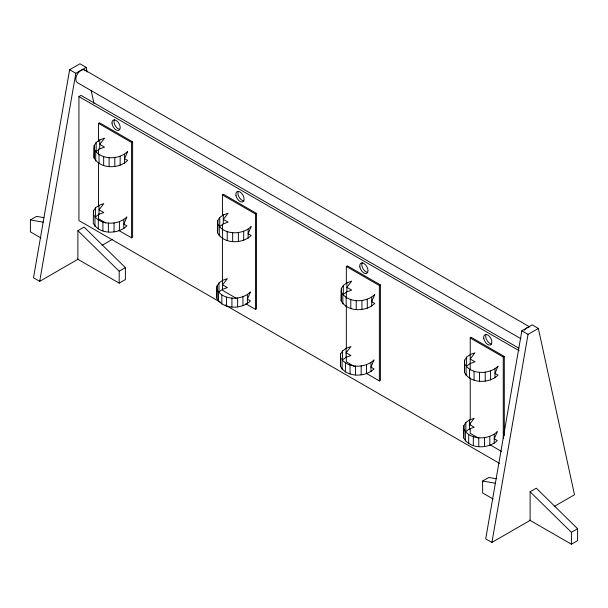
<?xml version="1.0" encoding="UTF-8"?>
<svg xmlns="http://www.w3.org/2000/svg" width="608" height="608" viewBox="0 0 608 608"><rect width="100%" height="100%" fill="white"/><g stroke="black" fill="none" stroke-linecap="round" stroke-linejoin="round"><path stroke-width="0.91" d="M94.042 148.846C100.153 160.36 119.069 160.117 127.634 151.468L124.579 158.718L127.634 160.421C119.069 169.07 100.153 169.313 94.042 157.799L94.202 145.555L96.178 142.47L99.75 139.908L104.553 138.145L99.75 144.385L104.553 147.098L99.75 148.869L96.178 151.422L96.178 142.47M94.042 157.799L94.202 145.555M93.298 214.29C99.408 225.804 118.317 225.568 126.89 216.919L123.827 224.17L126.89 225.872C118.317 234.521 99.408 234.756 93.298 223.242L93.457 210.999L95.426 207.921L99.005 205.36L103.808 203.596L99.005 209.836L103.808 212.549L99.005 214.312L95.426 216.874L95.426 207.921M217.603 223.873C223.714 235.387 242.622 235.152 251.195 226.503L248.132 233.753L251.195 235.456C242.622 244.104 223.714 244.34 217.603 232.826L217.763 220.59L219.731 217.504L223.311 214.943L228.114 213.18L223.311 219.42L228.114 222.133L223.311 223.896L219.731 226.457L219.731 217.504M217.603 232.826L217.763 220.59M216.858 289.324C222.961 300.838 241.878 300.595 250.443 291.946L247.388 299.197L250.443 300.899C241.878 309.548 222.961 309.791 216.858 298.277L217.018 286.034L218.986 282.948L222.558 280.387L227.369 278.624L222.558 284.863L227.369 287.576L222.558 289.34L218.986 291.901L218.986 282.948M216.858 298.277L217.018 286.034M341.179 291.817C347.282 303.331 366.198 303.096 374.764 294.447L371.708 301.697L374.764 303.4C366.198 312.048 347.282 312.284 341.179 300.77L341.339 288.534L343.307 285.448L346.879 282.887L351.69 281.124L346.879 287.364L351.69 290.077L346.879 291.84L343.307 294.401L343.307 285.448M341.179 300.77L341.339 288.534M340.427 357.268C346.537 368.782 365.454 368.547 374.019 359.898L370.956 367.148L374.019 368.851C365.454 377.5 346.537 377.735 340.427 366.221L340.586 353.978L342.562 350.892L346.134 348.338L350.938 346.568L346.134 352.815L350.938 355.52L346.134 357.291L342.562 359.845L342.562 350.892M340.427 366.221L340.586 353.978M464.459 363.508C470.569 375.022 489.486 374.786 498.051 366.138L494.996 373.388L498.051 375.09C489.486 383.739 470.569 383.975 464.459 372.461L464.618 360.217L466.594 357.132L470.166 354.578L474.97 352.807L470.166 359.054L474.97 361.76L470.166 363.531L466.594 366.084L466.594 357.132M464.459 372.461L464.618 360.217M463.714 428.952C469.824 440.466 488.733 440.23 497.306 431.581L494.243 438.832L497.306 440.534C488.733 449.183 469.824 449.418 463.714 437.904L463.874 425.668L465.842 422.583L469.422 420.022L474.225 418.258L469.422 424.498L474.225 427.211L469.422 428.974L465.842 431.536L465.842 422.583M463.714 437.904L463.874 425.668M87.157 71.972L86.154 67.351L79.96 63.779L69.631 69.738L33.501 277.772L39.695 281.352L77.892 259.297L77.892 230.683L84.086 227.103L125.385 267.642L125.385 279.558L119.191 283.138L77.429 259.031M39.695 281.352L75.825 73.317L86.154 67.351M554.184 506.479L574.499 494.745L538.369 328.442L532.175 324.862L521.846 330.82L485.708 538.855L491.91 542.435L530.108 520.38L530.108 491.766L536.302 488.194L577.6 528.724L577.6 540.649L571.406 544.221L529.644 520.114M491.91 542.435L528.04 334.4L538.369 328.442M220.202 302.115L78.926 220.552L78.926 96.566L80.993 95.372L518.799 348.133M98.542 141.33L98.542 123.386L99.575 122.793L132.612 141.862L132.612 237.242L131.579 237.834L118.689 230.394M98.542 123.386L131.579 142.462L132.612 141.862M40.926 237.956L30.4 231.876L30.4 219.952L36.594 216.38L43.936 217.649M101.969 245.396L112.533 239.294M222.437 215.688L222.437 194.917L223.47 194.317L256.508 213.393L256.508 308.773L255.474 309.366L245.807 303.78M119.191 283.138L119.191 271.214L125.385 267.642M222.437 194.917L255.474 213.993L256.508 213.393M346.332 283.442L346.332 266.448L347.366 265.848L380.403 284.924L380.403 380.296L379.369 380.897L366.48 373.449M346.332 266.448L379.369 285.524L380.403 284.924M470.227 370.082L470.227 337.98L471.261 337.379L504.298 356.455L504.298 435.776M470.227 337.98L503.264 357.048L504.298 356.455M493.141 499.039L482.615 492.959L482.615 481.034L488.809 477.462L496.151 478.732M571.406 544.221L571.406 532.304L577.6 528.724M30.4 219.952L43.252 222.178M482.615 481.034L495.459 483.261M84.641 69.973L529.842 327.005M69.631 69.738L75.825 73.317M521.846 330.82L528.04 334.4M520.896 338.702L77.338 82.62A7.304 4.218 -60 0 1 77.847 73.378A7.304 4.218 -60 0 1 85.462 70.733M78.926 96.566L519.194 350.748M105.792 222.946L98.542 218.758L98.542 214.039M222.437 290.29L236.132 298.201M354.388 366.472L346.332 361.821L346.332 356.151M478.283 438.003L470.227 433.352L470.227 428.632M490.367 444.98L501.653 451.493M225.135 304.965L499.48 463.357M530.108 491.766L571.406 532.304M77.892 230.683L119.191 271.214M91.17 90.455L93.982 103.39M503.264 357.048L503.264 438.262M494.996 368.912L494.996 377.864M494.243 434.355L494.243 443.308M490.557 370.971L490.557 379.924M489.812 436.415L489.812 445.368M485.214 372.111L485.214 381.064M484.47 437.555L484.47 446.508M479.522 372.202L479.522 381.155M478.777 437.646L478.777 446.599M474.08 371.237L474.08 380.19M473.328 436.681L473.328 445.641M470.227 377.636L470.227 420.128M470.227 422.963L470.227 424.855M469.452 369.322L469.452 378.275M469.422 420.022L469.422 428.974M468.707 434.766L468.707 443.718M466.131 366.647L466.131 375.6M465.386 432.098L465.386 441.051M379.369 285.524L379.369 380.897M371.708 297.221L371.708 306.174M370.956 362.664L370.956 371.625M367.278 299.288L367.278 308.241M366.525 364.732L366.525 373.684M361.927 300.42L361.927 309.373M361.182 365.872L361.182 374.824M356.235 300.519L356.235 309.472M355.49 365.963L355.49 374.916M350.793 299.554L350.793 308.507M350.048 364.998L350.048 373.95M346.879 282.887L346.879 291.84M346.332 291.939L346.332 298.551M346.332 306.105L346.332 348.597M346.332 351.432L346.332 353.324M346.165 297.631L346.165 306.584M346.134 348.338L346.134 357.291M345.42 363.082L345.42 372.035M342.844 294.964L342.844 303.916M342.099 360.407L342.099 369.36M255.474 213.993L255.474 309.366M248.132 229.277L248.132 238.23M247.388 294.72L247.388 303.673M243.702 231.344L243.702 240.297M242.957 296.788L242.957 305.74M238.359 232.476L238.359 241.429M237.614 297.928L237.614 306.88M232.666 232.568L232.666 241.52M231.922 298.019L231.922 306.972M227.217 231.61L227.217 240.563M226.472 297.054L226.472 306.006M223.311 214.943L223.311 223.896M222.596 229.687L222.596 238.64M222.558 280.387L222.558 289.34M222.437 224.192L222.437 229.854M222.437 238.351L222.437 280.85M221.844 295.138L221.844 304.091M219.275 227.02L219.275 235.972M218.523 292.463L218.523 301.416M131.579 142.462L131.579 237.834M124.579 154.242L124.579 163.195M123.827 219.693L123.827 228.646M120.141 156.309L120.141 165.262M119.396 221.753L119.396 230.706M114.798 157.449L114.798 166.402M114.053 222.893L114.053 231.846M109.106 157.54L109.106 166.493M108.361 222.984L108.361 231.937M103.664 156.575L103.664 165.528M102.912 222.019L102.912 230.972M99.75 139.908L99.75 148.869M99.036 154.66L99.036 163.613M99.005 205.36L99.005 214.312M98.542 148.884L98.542 154.546M98.542 163.05L98.542 206.484M98.291 220.104L98.291 229.056M95.714 151.985L95.714 160.938M94.97 217.436L94.97 226.389M93.457 210.999L93.457 215.475M524.43 330.129A7.304 4.218 -60 0 1 528.344 327.271M491.591 343.9A5.837 3.374 60 0 1 487.054 340.48A5.837 3.374 60 0 1 485.959 334.704M367.756 272.376A5.837 3.374 60 0 1 362.832 268.371A5.837 3.374 60 0 1 362.52 262.398M243.907 200.845A5.837 3.374 60 0 1 239.354 197.562A5.837 3.374 60 0 1 238.131 191.756M119.487 129.261A5.837 3.374 60 0 1 115.056 125.332A5.837 3.374 60 0 1 114.456 119.738M359.83 266.806A5.837 3.374 60 0 0 366.594 273.395A5.837 3.374 60 0 0 365.226 264.503A5.837 3.374 60 0 0 359.83 266.806M483.71 338.246A5.837 3.374 60 0 0 490.436 344.949A5.837 3.374 60 0 0 489.189 336.095A5.837 3.374 60 0 0 483.71 338.246M235.942 195.335A5.837 3.374 60 0 0 242.736 201.848A5.837 3.374 60 0 0 241.285 192.926A5.837 3.374 60 0 0 235.942 195.335M111.971 123.105A5.837 3.374 60 0 0 118.385 130.462A5.837 3.374 60 0 0 117.922 121.95A5.837 3.374 60 0 0 111.971 123.105"/></g></svg>
